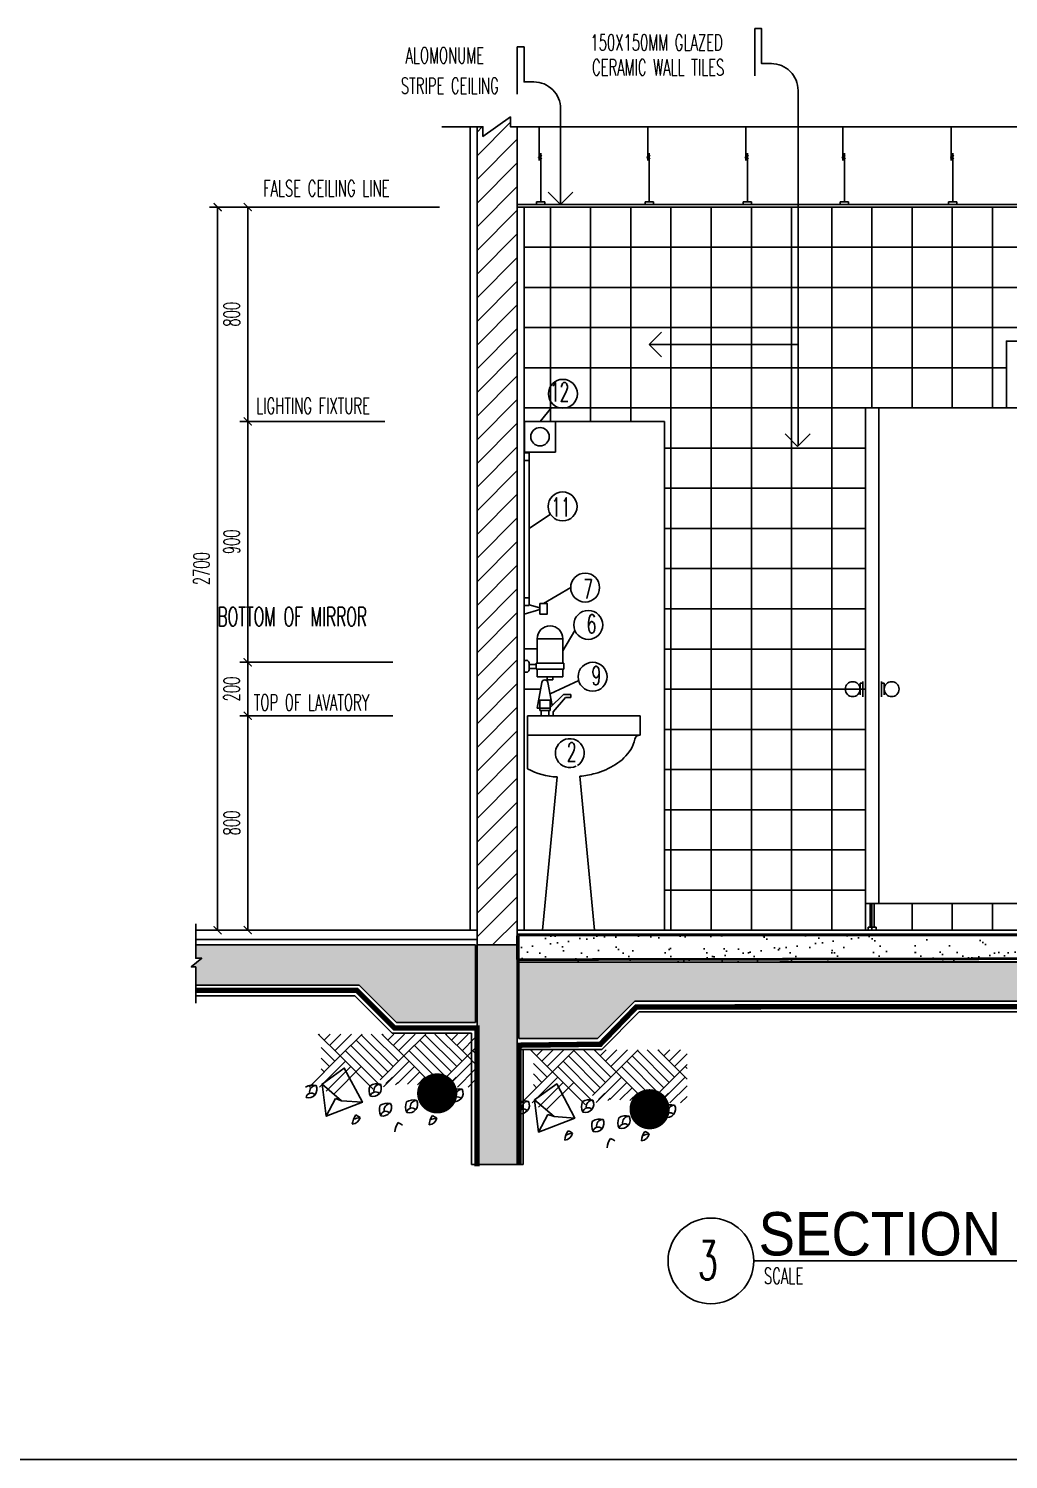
# Model space of a CAD drawing. Extents: x 417609.6 to 417638.5, y 43441 to 43460.9.
# Drawn here: x 417622.47 to 417626.13, y 43440.98 to 43446.32 of the extents above; entities that cross this region are included whole.
import ezdxf

# ---------------------------------------------------------------- set-up
doc = ezdxf.new("R2010")
doc.units = 0
doc.header["$MEASUREMENT"] = 0
doc.header["$PDMODE"] = 3
doc.header["$PDSIZE"] = 0.1
doc.linetypes.add('DASHED', pattern=[0.75, 0.5, -0.25])
doc.linetypes.add('HIDDEN2', pattern=[0.1875, 0.125, -0.0625])
doc.layers.get('0').update_dxf_attribs({"linetype": 'CONTINUOUS'})
doc.layers.get('DEFPOINTS').update_dxf_attribs({"linetype": 'CONTINUOUS'})
for name, color, linetype in [('2', 2, 'CONTINUOUS'), ('Dimout', 4, 'CONTINUOUS'), ('DW', 7, 'CONTINUOUS'), ('ELE', 3, 'CONTINUOUS'), ('ELV', 7, 'CONTINUOUS'), ('FIX', 3, 'CONTINUOUS'), ('gravel', 11, 'CONTINUOUS'), ('Hatch', 11, 'CONTINUOUS'), ('K-FUR', 3, 'CONTINUOUS'), ('Plaster', 7, 'CONTINUOUS'), ('SANI', 2, 'CONTINUOUS'), ('Tile', 5, 'CONTINUOUS'), ('TITLE', 6, 'CONTINUOUS'), ('TXT', 2, 'CONTINUOUS'), ('TXT1', 2, 'CONTINUOUS'), ('WALL', 6, 'CONTINUOUS'), ('WallPartition', 2, 'CONTINUOUS'), ('Windows', 9, 'CONTINUOUS')]:
    doc.layers.add(name, color=color, linetype=linetype)
doc.styles.add('ROMANS', font='ROMANS.shx', dxfattribs={"width": 0.6})
doc.styles.add('TTXT', font='swisse.ttf', dxfattribs={"width": 0.6})
doc.dimstyles.new('R50', dxfattribs={"dimscale": 0, "dimtxt": 0.06, "dimasz": 0.03, "dimexe": 0.03, "dimexo": 0.03, "dimgap": 0.03, "dimtad": 1, "dimdec": 0, "dimlfac": 1000, "dimzin": 13, "dimdsep": 46, "dimtxsty": 'ROMANS', "dimblk": 'ARCHTICK', "dimcen": 0.09, "dimclrd": 4, "dimclre": 4, "dimclrt": 2, "dimadec": 0, "dimazin": 0, "dimtfac": 1, "dimtdec": 0, "dimtofl": 0, "dimtmove": 2, "dimatfit": 3, "dimldrblk": 'CLOSEDBLANK', "dimfxl": 0, "dimtolj": 1, "dimtzin": 0, "dimarcsym": 0})

# ---------------------------------------------------------------- blocks, each defined once
blk = doc.blocks.new('walling')
at = {"layer": 'ELV'}
blk.add_line((0.1363, -1.1797), (-0.4198, -1.1797), dxfattribs=at)
blk.add_lwpolyline([(-0.025, -0.176), (-0.025, 0), (0, 0), (0, -0.1306), (0.0363, -0.1306, -0.414214), (0.1363, -0.2306), (0.1363, -1.5582)], format="xyb", dxfattribs=at)
at = {"layer": 'WALL'}
for p, q in [((-0.4198, -1.1797), (-0.3736, -1.1334)), ((-0.4198, -1.1797), (-0.3736, -1.2259)), ((0.1345, -1.56), (0.0882, -1.5137)), ((0.1345, -1.56), (0.1808, -1.5137))]:
    blk.add_line(p, q, dxfattribs=at)
at = {"layer": 'TXT', "style": 'ROMANS', "width": 0.6}
for s, p in [('150X150MM GLAZED', (-0.639, -0.0816)), ('CERAMIC WALL TILES', (-0.6331, -0.1746))]:
    blk.add_text(s, height=0.06, dxfattribs=at).set_placement(p)
blk = doc.blocks.new('A$C22107CF4')
for p, q in [((0.1286, 0.2837), (0.0467, 0.3655)), ((0.0494, 0.3629), (0.052, 0.3655)), ((0.0692, 0.3431), (0.0916, 0.3655)), ((0.089, 0.3233), (0.1312, 0.3655)), ((0.1088, 0.3035), (0.1708, 0.3655)), ((0.1286, 0.2837), (0.2104, 0.3655)), ((0.287, 0.2045), (0.1682, 0.3233)), ((0.3068, 0.2243), (0.188, 0.3431)), ((0.3266, 0.2441), (0.2078, 0.3629)), ((0.3464, 0.2639), (0.2447, 0.3655)), ((0.3662, 0.2837), (0.2843, 0.3655)), ((0.287, 0.3629), (0.2896, 0.3655)), ((0.3068, 0.3431), (0.3292, 0.3655)), ((0.3266, 0.3233), (0.3688, 0.3655)), ((0.3464, 0.3035), (0.4084, 0.3655)), ((0.3662, 0.2837), (0.448, 0.3655)), ((0.5246, 0.2045), (0.4058, 0.3233)), ((0.5444, 0.2243), (0.4256, 0.3431)), ((0.5642, 0.2441), (0.4454, 0.3629)), ((0.584, 0.2639), (0.4823, 0.3655)), ((0.6038, 0.2837), (0.5219, 0.3655)), ((0.5246, 0.3629), (0.5272, 0.3655)), ((0.5444, 0.3431), (0.5668, 0.3655)), ((0.5642, 0.3233), (0.6064, 0.3655)), ((0.584, 0.3035), (0.6308, 0.3504)), ((0.0126, 0.1677), (0.1286, 0.2837)), ((0.1088, 0.2639), (0.0574, 0.3153)), ((0.089, 0.2441), (0.0574, 0.2757)), ((0.2522, 0.1601), (0.1286, 0.2837)), ((0.2844, 0.1675), (0.1484, 0.3035)), ((0.2775, 0.195), (0.3662, 0.2837)), ((0.4822, 0.1677), (0.3662, 0.2837)), ((0.5048, 0.1847), (0.386, 0.3035)), ((0.4877, 0.1677), (0.6038, 0.2837)), ((0.6038, 0.2837), (0.6308, 0.3108)), ((0.6308, 0.2566), (0.6038, 0.2837)), ((0.6308, 0.2962), (0.6236, 0.3035)), ((0.0522, 0.1677), (0.1484, 0.2639)), ((0.0692, 0.2243), (0.0574, 0.2361)), ((0.0761, 0.152), (0.1682, 0.2441)), ((0.1077, 0.144), (0.2078, 0.2441)), ((0.2911, 0.169), (0.386, 0.2639)), ((0.3425, 0.1808), (0.4058, 0.2441)), ((0.3799, 0.1786), (0.4256, 0.2243)), ((0.5273, 0.1677), (0.6236, 0.2639)), ((0.5669, 0.1677), (0.6308, 0.2316)), ((0.2998, 0.1806), (0.3237, 0.2045)), ((0.335, 0.1762), (0.3435, 0.1847)), ((0.4173, 0.1764), (0.4454, 0.2045)), ((0.4547, 0.1742), (0.4652, 0.1847)), ((0.4927, 0.1359), (0.5613, 0.2045)), ((0.6065, 0.1677), (0.6308, 0.192))]:
    blk.add_line(p, q)
for points in [[(0.0766, 0.0585), (0.2116, 0.111), (0.1441, 0.2385), (0.0616, 0.1785), (0.0766, 0.0585), (0.1112, 0.1244)], [(0.1343, 0.1163), (0.2116, 0.111), (0.1441, 0.2385), (0.0616, 0.1785), (0.1343, 0.1163), (0.1112, 0.1244)]]:
    blk.add_lwpolyline(points)
for centre, radius, start, end in [((0.0263, 0.124), 0.0509, 76.0322, 121.1405), ((0.0105, 0.1589), 0.0317, 253.7091, 27.4015), ((0.0385, 0.1494), 0.024, 89.5708, 192.7334), ((0.2876, 0.1547), 0.0506, 159.5756, 205.1522), ((0.2666, 0.1288), 0.0509, 76.0322, 121.1405), ((0.2507, 0.1636), 0.0317, 253.7091, 27.4015), ((0.2787, 0.1542), 0.024, 89.5708, 192.7334), ((0.5718, 0.1099), 0.0509, 76.0322, 121.1405), ((0.0207, 0.1257), 0.0193, 42.46, 171.8043), ((0.261, 0.1305), 0.0193, 42.46, 171.8043), ((0.3047, 0.0563), 0.0509, 76.0322, 121.1405), ((0.4233, 0.0945), 0.0506, 159.5756, 205.1522), ((0.4022, 0.0685), 0.0509, 76.0322, 121.1405), ((0.3864, 0.1034), 0.0317, 253.7091, 27.4015), ((0.4143, 0.0939), 0.024, 89.5708, 192.7334), ((0.5929, 0.1359), 0.0506, 159.5756, 205.1522), ((0.556, 0.1448), 0.0317, 253.7091, 27.4015), ((0.5662, 0.1116), 0.0193, 42.46, 171.8043), ((0.5839, 0.1354), 0.024, 89.5708, 192.7334), ((0.2409, 0.024), 0.0669, 143.5113, 175.9191), ((0.1707, 0.0622), 0.0336, 275.8828, 346.643), ((0.1707, 0.0622), 0.0336, 275.8828, 346.643), ((0.2198, -0.0514), 0.1071, 98.8765, 112.9463), ((-0.5126, -1.1654), 1.4144, 59.5906, 60.3518), ((0.3258, 0.0823), 0.0506, 159.5756, 205.1522), ((0.2889, 0.0912), 0.0317, 253.7091, 27.4015), ((0.2991, 0.058), 0.0193, 42.46, 171.8043), ((0.3168, 0.0818), 0.024, 89.5708, 192.7334), ((0.3966, 0.0702), 0.0193, 42.46, 171.8043), ((0.5272, 0.0216), 0.0669, 143.5113, 175.9191), ((-0.2263, -1.1678), 1.4144, 59.5906, 60.3518), ((0.3991, -0.0048), 0.0669, 143.5113, 175.9191), ((-0.3544, -1.1942), 1.4144, 59.5906, 60.3518), ((0.457, 0.0598), 0.0336, 275.8828, 346.643), ((0.457, 0.0598), 0.0336, 275.8828, 346.643), ((0.5062, -0.0538), 0.1071, 98.8765, 112.9463)]:
    blk.add_arc(centre, radius, start, end)
at = {"layer": 'Hatch', "const_width": 0.075}
blk.add_lwpolyline([(0.4534, 0.144, 1), (0.5284, 0.144, 1)], format="xyb", close=True, dxfattribs=at)
blk = doc.blocks.new('GAN')
for p, q in [((-0.0212, 0.1644), (-0.0212, 0.29)), ((-0.0155, 0.01), (-0.0155, 0.1918)), ((0, 0.01), (-0.031, 0.01)), ((-0.031, 0.01), (-0.031, 0)), ((0, 0.01), (0, 0))]:
    blk.add_line(p, q)
blk.add_lwpolyline([(-0.0118, 0.184), (-0.024, 0.1754), (-0.0113, 0.1703)])
blk = doc.blocks.new('_ARCHTICK')
at = {"color": 0, "linetype": 'ByBlock', "const_width": 0.15}
blk.add_lwpolyline([(-0.5, -0.5), (0.5, 0.5)], dxfattribs=at)
blk = doc.blocks.new('*D161')
at = {"layer": 'DEFPOINTS', "color": 0}
for p in [(417623.2889, 43443.7532), (417623.8609, 43443.7532), (417624.0348, 43442.9528)]:
    blk.add_point(p, dxfattribs=at)
at = {"layer": 'Dimout', "color": 4, "lineweight": -2}
for p, q in [((417623.8309, 43443.7532), (417623.2589, 43443.7532)), ((417623.2889, 43442.9528), (417623.2889, 43443.7532)), ((417624.0048, 43442.9528), (417623.2589, 43442.9528))]:
    blk.add_line(p, q, dxfattribs=at)
at = {"layer": 'Dimout', "color": 4, "lineweight": -2, "xscale": 0.03, "yscale": 0.03, "zscale": 0.03}
for p, rotation in [((417623.2889, 43443.7532), 90), ((417623.2889, 43442.9528), 270)]:
    blk.add_blockref('_ARCHTICK', p, dxfattribs=dict(at, rotation=rotation))
at = {"layer": 'Dimout', "color": 2, "insert": (417623.2289, 43443.353), "char_height": 0.06, "attachment_point": 5, "rotation": 90, "style": 'ROMANS'}
blk.add_mtext('\\A1;800', dxfattribs=at)
blk = doc.blocks.new('_ClosedBlank')
at = {"color": 0, "linetype": 'ByBlock', "lineweight": -2}
for p, q in [((-1, 0.17), (0, 0)), ((-1, 0.17), (-1, -0.17)), ((0, 0), (-1, -0.17))]:
    blk.add_line(p, q, dxfattribs=at)
blk = doc.blocks.new('*D162')
at = {"layer": 'DEFPOINTS', "color": 0}
for p in [(417623.2889, 43443.9532), (417623.8609, 43443.9532), (417623.8609, 43443.7532)]:
    blk.add_point(p, dxfattribs=at)
at = {"layer": 'Dimout', "color": 4, "lineweight": -2}
for p, q in [((417623.8309, 43443.9532), (417623.2589, 43443.9532)), ((417623.2889, 43443.7532), (417623.2889, 43443.9532)), ((417623.8309, 43443.7532), (417623.2589, 43443.7532))]:
    blk.add_line(p, q, dxfattribs=at)
at = {"layer": 'Dimout', "color": 4, "lineweight": -2, "xscale": 0.03, "yscale": 0.03, "zscale": 0.03}
for p, rotation in [((417623.2889, 43443.9532), 90), ((417623.2889, 43443.7532), 270)]:
    blk.add_blockref('_ARCHTICK', p, dxfattribs=dict(at, rotation=rotation))
at = {"layer": 'Dimout', "color": 2, "insert": (417623.2289, 43443.8532), "char_height": 0.06, "attachment_point": 5, "rotation": 90, "style": 'ROMANS'}
blk.add_mtext('\\A1;200', dxfattribs=at)
blk = doc.blocks.new('*D163')
at = {"layer": 'DEFPOINTS', "color": 0}
for p in [(417623.2889, 43444.8528), (417623.8309, 43444.8528), (417623.8609, 43443.9532)]:
    blk.add_point(p, dxfattribs=at)
at = {"layer": 'Dimout', "color": 4, "lineweight": -2}
for p, q in [((417623.8009, 43444.8528), (417623.2589, 43444.8528)), ((417623.2889, 43443.9532), (417623.2889, 43444.8528)), ((417623.8309, 43443.9532), (417623.2589, 43443.9532))]:
    blk.add_line(p, q, dxfattribs=at)
at = {"layer": 'Dimout', "color": 4, "lineweight": -2, "xscale": 0.03, "yscale": 0.03, "zscale": 0.03}
for p, rotation in [((417623.2889, 43444.8528), 90), ((417623.2889, 43443.9532), 270)]:
    blk.add_blockref('_ARCHTICK', p, dxfattribs=dict(at, rotation=rotation))
at = {"layer": 'Dimout', "color": 2, "insert": (417623.2289, 43444.403), "char_height": 0.06, "attachment_point": 5, "rotation": 90, "style": 'ROMANS'}
blk.add_mtext('\\A1;900', dxfattribs=at)
blk = doc.blocks.new('*D164')
at = {"layer": 'DEFPOINTS', "color": 0}
for p in [(417623.2889, 43445.6528), (417624.0348, 43445.6528), (417623.8309, 43444.8528)]:
    blk.add_point(p, dxfattribs=at)
at = {"layer": 'Dimout', "color": 4, "lineweight": -2}
for p, q in [((417624.0048, 43445.6528), (417623.2589, 43445.6528)), ((417623.2889, 43444.8528), (417623.2889, 43445.6528)), ((417623.8009, 43444.8528), (417623.2589, 43444.8528))]:
    blk.add_line(p, q, dxfattribs=at)
at = {"layer": 'Dimout', "color": 4, "lineweight": -2, "xscale": 0.03, "yscale": 0.03, "zscale": 0.03}
for p, rotation in [((417623.2889, 43445.6528), 90), ((417623.2889, 43444.8528), 270)]:
    blk.add_blockref('_ARCHTICK', p, dxfattribs=dict(at, rotation=rotation))
at = {"layer": 'Dimout', "color": 2, "insert": (417623.2289, 43445.2528), "char_height": 0.06, "attachment_point": 5, "rotation": 90, "style": 'ROMANS'}
blk.add_mtext('\\A1;800', dxfattribs=at)
blk = doc.blocks.new('*D165')
at = {"layer": 'DEFPOINTS', "color": 0}
for p in [(417623.1766, 43445.6528), (417623.8309, 43445.6528), (417623.8309, 43442.9528)]:
    blk.add_point(p, dxfattribs=at)
at = {"layer": 'Dimout', "color": 4, "lineweight": -2}
for p, q in [((417623.8009, 43445.6528), (417623.1466, 43445.6528)), ((417623.1766, 43442.9528), (417623.1766, 43445.6528)), ((417623.8009, 43442.9528), (417623.1466, 43442.9528))]:
    blk.add_line(p, q, dxfattribs=at)
at = {"layer": 'Dimout', "color": 4, "lineweight": -2, "xscale": 0.03, "yscale": 0.03, "zscale": 0.03}
for p, rotation in [((417623.1766, 43445.6528), 90), ((417623.1766, 43442.9528), 270)]:
    blk.add_blockref('_ARCHTICK', p, dxfattribs=dict(at, rotation=rotation))
at = {"layer": 'Dimout', "color": 2, "insert": (417623.1166, 43444.3028), "char_height": 0.06, "attachment_point": 5, "rotation": 90, "style": 'ROMANS'}
blk.add_mtext('\\A1;2700', dxfattribs=at)
blk = doc.blocks.new('ceil')
at = {"layer": 'ELV'}
blk.add_lwpolyline([(-0.1613, 0.4121), (-0.1613, 0.5881), (-0.1363, 0.5881), (-0.1363, 0.4575), (-0.1, 0.4575, -0.414214), (0, 0.3575), (0, 0)], format="xyb", dxfattribs=at)
at = {"layer": 'WALL'}
blk.add_lwpolyline([(0.0463, 0.0463), (0, 0), (-0.0463, 0.0463)], dxfattribs=at)
at = {"layer": 'TXT', "style": 'ROMANS', "width": 0.6}
for s, p in [('ALOMONUME', (-0.5788, 0.5268)), (' STRIPE CEILING', (-0.6209, 0.4135))]:
    blk.add_text(s, height=0.06, dxfattribs=at).set_placement(p)

msp = doc.modelspace()

# ---------------------------------------------------------------- hatches: boundary and pattern name
at = {"layer": 'Hatch'}
h = msp.add_hatch(dxfattribs=at)
h.set_pattern_fill('ANSI31', color=256, scale=0.5, style=0)
h.set_pattern_definition([(45, (-125.821887, -60.16814), (-0.044194173824, 0.044194173824), [])])
h.paths.add_polyline_path([(417627.2947, 43445.9528), (417627.283, 43445.9528), (417627.283, 43445.99), (417627.1801, 43445.9172), (417627.1801, 43445.9528), (417627.1447, 43445.9528), (417627.1447, 43442.9379), (417627.1447, 43442.9379), (417627.1447, 43442.9028), (417627.2947, 43442.9028)])
h.paths.add_polyline_path([(417624.2947, 43445.9528), (417624.2696, 43445.9528), (417624.2696, 43445.99), (417624.1667, 43445.9172), (417624.1667, 43445.9528), (417624.1447, 43445.9528), (417624.1447, 43442.8978), (417624.2947, 43442.8978), (417624.2947, 43442.9328)])
at = {"layer": 'Windows'}
h = msp.add_hatch(dxfattribs=at)
h.set_pattern_fill('AR-SAND', color=256, scale=0.05, style=0)
h.set_pattern_definition([(37.5, (-125.82189, -60.16814), (-0.003149667905, 0.09634118845), [0, -0.076, 0, -0.085, 0, -0.08125]), (7.5, (-125.82189, -60.16814), (0.088488835263, 0.14110730326), [0, -0.041, 0, -0.0685, 0, -0.02625]), (327.5, (-125.88339, -60.16814), (0.155707093088, 0.000282952677), [0, -0.025, 0, -0.09, 0, -0.1175]), (317.5, (-125.88339, -60.16814), (0.15030633023, 0.043883778247), [0, -0.0125, 0, -0.059, 0, -0.0675])])
h.paths.add_polyline_path([(417627.1447, 43442.9329), (417624.3003, 43442.9329), (417624.3003, 43442.8328), (417627.1447, 43442.8328)])
h = msp.add_hatch(dxfattribs=at)
h.set_pattern_fill('AR-CONC', color=256, scale=0.03, style=0)
h.set_pattern_definition([(50, (-125.82189, -60.16814), (0.21517805478, -0.018825640495), [0.0225, -0.2475]), (355, (-125.82189, -60.16814), (-0.04162540008, 0.22565764011), [0.018, -0.198]), (100.4514, (-125.80396, -60.1697), (0.17355281451, 0.20683186262), [0.019122057, -0.2103426336]), (46.1842, (-125.8219, -60.10814), (0.32017231459, -0.0496557043), [0.03375, -0.37125]), (96.6356, (-125.7952, -60.11228), (0.28039881166, 0.29223536127), [0.0286830864, -0.3155139]), (351.1842, (-125.8219, -60.10814), (0.28039858354, 0.29223558028), [0.027, -0.297]), (21, (-125.79189, -60.12314), (0.179072115636, -0.1207856672), [0.0225, -0.2475]), (326, (-125.79189, -60.12314), (0.07299459958, 0.21754501351), [0.018, -0.198]), (71.4514, (-125.77696, -60.1332), (0.25206678857, 0.09675914901), [0.019122057, -0.2103426336]), (37.5, (-125.82189, -60.16814), (0.003647956595, 0.09986815615), [0, -0.1956, 0, -0.201, 0, -0.19875]), (7.5, (-125.82189, -60.16814), (0.078920861233, 0.118323513565), [0, -0.1146, 0, -0.1911, 0, -0.07575]), (327.5, (-125.88879, -60.16814), (0.160146730852, -0.00676646152), [0, -0.075, 0, -0.234, 0, -0.3105]), (317.5, (-125.91879, -60.16814), (0.174955850803, 0.0300314947), [0, -0.0975, 0, -0.1554, 0, -0.2205])])
h.paths.add_polyline_path([(417628.4878, 43442.8156), (417628.4713, 43442.8156), (417628.5104, 43442.8481), (417628.4878, 43442.8481), (417628.4878, 43442.9028), (417627.301, 43442.9028), (417627.301, 43442.6128), (417627.5687, 43442.6128), (417627.7087, 43442.7528), (417628.4878, 43442.7528)])
h.paths.add_polyline_path([(417627.2947, 43442.9028), (417627.1447, 43442.9028), (417627.1447, 43442.8328), (417627.1447, 43442.8328), (417627.1447, 43442.0772), (417627.2947, 43442.0772)])
h.paths.add_polyline_path([(417627.1383, 43442.8328), (417626.6197, 43442.8328), (417626.6197, 43442.6878), (417626.7047, 43442.6878), (417626.8447, 43442.5478), (417627.1383, 43442.5478)])
h.paths.add_polyline_path([(417626.6197, 43442.8328), (417624.3003, 43442.8328), (417624.3003, 43442.5478), (417624.5939, 43442.5478), (417624.7339, 43442.6878), (417626.6197, 43442.6878)])
h.paths.add_polyline_path([(417624.2947, 43442.8428), (417624.2947, 43442.8978), (417624.1447, 43442.8978), (417624.1447, 43442.0772), (417624.2947, 43442.0772)])
h.paths.add_polyline_path([(417624.1395, 43442.8978), (417623.0947, 43442.8978), (417623.0947, 43442.8481), (417623.1172, 43442.8481), (417623.0782, 43442.8156), (417623.0947, 43442.8156), (417623.0947, 43442.7478), (417623.7047, 43442.7478), (417623.8447, 43442.6078), (417624.1395, 43442.6078)])

# ---------------------------------------------------------------- linework, layer by layer
for p, q in [((417627.1447, 43445.6628), (417624.2947, 43445.6628)), ((417627.1447, 43445.6528), (417624.2947, 43445.6528))]:
    msp.add_line(p, q)
at = {"layer": '2'}
for p, q in [((417627.1187, 43444.9028), (417625.5947, 43444.9028)), ((417625.5947, 43442.9529), (417625.5947, 43444.9028)), ((417624.8447, 43444.8529), (417624.3207, 43444.8529)), ((417624.8447, 43444.8529), (417624.8447, 43442.9528)), ((417624.3224, 43444.8049), (417624.3207, 43444.8049)), ((417624.3798, 43444.1502), (417624.3207, 43444.1331)), ((417624.3798, 43444.1567), (417624.3388, 43444.1677)), ((417624.3692, 43444.0029), (417624.3207, 43444.0029)), ((417625.5853, 43443.8243), (417625.5853, 43443.8815)), ((417625.6541, 43443.8243), (417625.6541, 43443.8815)), ((417624.3821, 43443.8529), (417624.3207, 43443.8529)), ((417625.5748, 43443.8312), (417625.5748, 43443.8746)), ((417625.5748, 43443.8746), (417625.5853, 43443.8746)), ((417625.6646, 43443.8746), (417625.6541, 43443.8746)), ((417625.6646, 43443.8312), (417625.6646, 43443.8746)), ((417625.6447, 43443.0529), (417627.1187, 43443.0529)), ((417623.0947, 43442.8978), (417624.1395, 43442.8978)), ((417624.1395, 43442.6078), (417624.1395, 43442.8978)), ((417624.1447, 43442.8978), (417624.2947, 43442.8978)), ((417624.1447, 43442.0772), (417624.1447, 43442.8978)), ((417624.2947, 43442.0772), (417624.2947, 43442.8428)), ((417624.3003, 43442.8328), (417627.1383, 43442.8378)), ((417624.3003, 43442.5478), (417624.3003, 43442.8328)), ((417623.0947, 43442.7478), (417623.7047, 43442.7478)), ((417623.0947, 43442.7078), (417623.6881, 43442.7078)), ((417623.8281, 43442.5678), (417623.6881, 43442.7078)), ((417623.8447, 43442.6078), (417623.7047, 43442.7478)), ((417624.5939, 43442.5478), (417624.7339, 43442.6878)), ((417626.7047, 43442.6878), (417624.7339, 43442.6878)), ((417623.8447, 43442.6078), (417624.1395, 43442.6078)), ((417624.6105, 43442.5078), (417624.7505, 43442.6478)), ((417626.6881, 43442.6478), (417624.7505, 43442.6478)), ((417623.8281, 43442.5678), (417624.1247, 43442.5678)), ((417624.1247, 43442.0772), (417624.1247, 43442.5678)), ((417624.3003, 43442.5478), (417624.5939, 43442.5478)), ((417624.2947, 43442.1086), (417624.2947, 43442.5028)), ((417624.3111, 43442.5078), (417624.6105, 43442.5078)), ((417624.3171, 43442.0772), (417624.3171, 43442.5079)), ((417624.3171, 43442.0772), (417624.1247, 43442.0772))]:
    msp.add_line(p, q, dxfattribs=at)
msp.add_lwpolyline([(417626.9687, 43444.9028), (417626.9687, 43445.1528), (417626.1207, 43445.1528), (417626.1207, 43444.9028)], dxfattribs=at)
msp.add_lwpolyline([(417625.5947, 43444.9028), (417625.6447, 43444.9028), (417625.6447, 43443.0529), (417625.5947, 43443.0529)], close=True, dxfattribs=at)
for centre in [(417625.5469, 43443.8529), (417625.6925, 43443.8529)]:
    msp.add_circle(centre, 0.0279, dxfattribs=at)
at = {"layer": 'DW'}
for p, q in [((417624.4242, 43444.9062), (417624.3799, 43444.8529)), ((417624.4188, 43444.5059), (417624.3388, 43444.4531)), ((417624.5102, 43444.0717), (417624.4651, 43443.9957)), ((417624.5244, 43443.8847), (417624.4172, 43443.8348))]:
    msp.add_line(p, q, dxfattribs=at)
at = {"layer": 'ELE'}
msp.add_line((417624.4943, 43444.232), (417624.3932, 43444.1726), dxfattribs=at)
msp.add_lwpolyline([(417627.6034, 43445.9528), (417627.283, 43445.9528), (417627.283, 43445.99), (417627.1801, 43445.9172), (417627.1801, 43445.9528), (417624.2696, 43445.9528), (417624.2696, 43445.99), (417624.1667, 43445.9172), (417624.1667, 43445.9528), (417624.0132, 43445.9528)], dxfattribs=at)
at = {"layer": 'FIX'}
msp.add_lwpolyline([(417624.3798, 43444.1331), (417624.4066, 43444.1331), (417624.4066, 43444.1726), (417624.3798, 43444.1726)], close=True, dxfattribs=at)
at = {"layer": 'FIX', "color": 2}
for centre in [(417624.4653, 43444.9558), (417624.4642, 43444.5352), (417624.5483, 43444.232), (417624.56, 43444.0926), (417624.5763, 43443.8993)]:
    msp.add_circle(centre, 0.054, dxfattribs=at)
msp.add_arc((417624.4912, 43443.614), 0.054, 301.6669, 296.287, dxfattribs=at)
at = {"layer": 'Hatch'}
for p, q in [((417625.6124, 43443.0529), (417625.6124, 43442.9643)), ((417625.6269, 43443.0529), (417625.6269, 43442.9643)), ((417625.6053, 43442.9643), (417625.6341, 43442.9643)), ((417625.6053, 43442.9643), (417625.6053, 43442.9529)), ((417625.6341, 43442.9643), (417625.6341, 43442.9529))]:
    msp.add_line(p, q, dxfattribs=at)
at = {"layer": 'Plaster'}
for p, q in [((417624.1187, 43445.9528), (417624.1187, 43442.9528)), ((417624.3207, 43445.6528), (417624.3207, 43442.9528)), ((417623.0947, 43442.9528), (417624.1447, 43442.9528)), ((417624.2947, 43442.9528), (417627.1447, 43442.9528)), ((417624.2947, 43442.9379), (417627.1447, 43442.9379)), ((417624.3004, 43442.9329), (417627.1447, 43442.9329)), ((417623.0947, 43442.9178), (417624.1447, 43442.9178))]:
    msp.add_line(p, q, dxfattribs=at)
at = {"layer": 'SANI'}
for p, q in [((417624.3224, 43444.7378), (417624.3224, 43444.8529)), ((417624.4375, 43444.8529), (417624.3224, 43444.8529)), ((417624.4375, 43444.7378), (417624.4375, 43444.8529)), ((417624.3388, 43444.7353), (417624.3207, 43444.7353)), ((417624.4375, 43444.7378), (417624.3224, 43444.7378)), ((417624.3388, 43444.7353), (417624.3388, 43444.1656)), ((417624.3388, 43444.7065), (417624.3207, 43444.7065)), ((417624.3388, 43444.1943), (417624.3207, 43444.1943)), ((417624.3388, 43444.1656), (417624.3207, 43444.1656)), ((417624.4651, 43444.0412), (417624.3692, 43444.0412)), ((417624.3692, 43444.0412), (417624.3692, 43443.9502)), ((417624.4651, 43444.0412), (417624.4651, 43443.9502)), ((417624.3292, 43443.9604), (417624.3235, 43443.9604)), ((417624.3388, 43443.9509), (417624.3388, 43443.9255)), ((417624.3654, 43443.945), (417624.3388, 43443.945)), ((417624.469, 43443.9502), (417624.3654, 43443.9502)), ((417624.3654, 43443.9502), (417624.3654, 43443.9272)), ((417624.469, 43443.9502), (417624.469, 43443.9272)), ((417624.3292, 43443.916), (417624.3235, 43443.916)), ((417624.3654, 43443.9297), (417624.3388, 43443.9297)), ((417624.469, 43443.9272), (417624.3654, 43443.9272)), ((417624.3692, 43443.9272), (417624.3692, 43443.8988)), ((417624.4651, 43443.8988), (417624.3692, 43443.8988)), ((417624.4066, 43443.8988), (417624.4066, 43443.8873)), ((417624.4277, 43443.8873), (417624.4066, 43443.8873)), ((417624.4277, 43443.8988), (417624.4277, 43443.8873)), ((417624.4651, 43443.9272), (417624.4651, 43443.8988)), ((417624.3867, 43443.8782), (417624.3692, 43443.782)), ((417624.425, 43443.7915), (417624.4093, 43443.8782)), ((417624.4681, 43443.8327), (417624.4179, 43443.7846)), ((417624.4681, 43443.8327), (417624.4952, 43443.8327)), ((417624.4952, 43443.8217), (417624.4952, 43443.8327)), ((417624.4179, 43443.782), (417624.3692, 43443.782)), ((417624.3795, 43443.7732), (417624.3795, 43443.8116)), ((417624.3843, 43443.7532), (417624.3843, 43443.7732)), ((417624.4131, 43443.7532), (417624.4131, 43443.7732)), ((417624.4179, 43443.7732), (417624.4178, 43443.8116)), ((417624.429, 43443.7685), (417624.4756, 43443.8217)), ((417624.4756, 43443.8217), (417624.4952, 43443.8217)), ((417624.429, 43443.7532), (417624.429, 43443.7685)), ((417624.7543, 43443.7422), (417624.7543, 43443.7532))]:
    msp.add_line(p, q, dxfattribs=at)
at = {"layer": 'SANI', "linetype": 'Continuous'}
for p, q in [((417624.3335, 43443.7532), (417624.3335, 43443.5555)), ((417624.7543, 43443.7532), (417624.3335, 43443.7532)), ((417624.7543, 43443.6813), (417624.7543, 43443.7529)), ((417624.7543, 43443.6813), (417624.3335, 43443.6813)), ((417624.4434, 43443.5253), (417624.3895, 43442.9529)), ((417624.5289, 43443.5276), (417624.583, 43442.9529))]:
    msp.add_line(p, q, dxfattribs=at)
at = {"layer": 'SANI', "color": 6}
msp.add_line((417625.178, 43441.7177), (417626.6741, 43441.7177), dxfattribs=at)
at = {"layer": 'SANI', "linetype": 'DASHED'}
msp.add_lwpolyline([(417624.4178, 43443.8116), (417624.3795, 43443.8116)], dxfattribs=at)
msp.add_lwpolyline([(417624.4179, 43443.7732), (417624.3795, 43443.7732, 0.499277)], format="xyb", dxfattribs=at)
at = {"layer": 'SANI', "linetype": 'Continuous'}
msp.add_lwpolyline([(417624.7527, 43443.6813, 0.355712), (417624.7337, 43443.6663, -0.103437), (417624.7184, 43443.627, -0.107169), (417624.6622, 43443.5716, -0.077294), (417624.5856, 43443.5381, -0.037007), (417624.5289, 43443.5276, -0.037007)], format="xyb", dxfattribs=at)
at = {"layer": 'SANI'}
msp.add_circle((417624.3799, 43444.7953), 0.0344, dxfattribs=at)
for centre, radius, start, end in [((417624.4172, 43444.0412), 0.0479, 0, 180), ((417624.3292, 43443.9509), 0.00959, 0, 90), ((417624.3292, 43443.9255), 0.00959, 270, 0), ((417624.398, 43443.876), 0.0115, 9.5273, 170.4727)]:
    msp.add_arc(centre, radius, start, end, dxfattribs=at)
at = {"layer": 'SANI', "linetype": 'Continuous'}
msp.add_arc((417624.4496, 43443.7621), 0.237, 240.6758, 268.5004, dxfattribs=at)
at = {"layer": 'Tile'}
for p, q in [((417624.4187, 43445.6528), (417624.4187, 43444.8529)), ((417624.5687, 43445.6528), (417624.5687, 43444.8529)), ((417624.7187, 43445.6528), (417624.7187, 43444.8529)), ((417624.8687, 43445.6528), (417624.8687, 43442.9528)), ((417625.0187, 43445.6528), (417625.0187, 43442.9528)), ((417625.1687, 43445.6528), (417625.1687, 43442.9528)), ((417625.3187, 43445.6528), (417625.3187, 43442.9528)), ((417625.4687, 43445.6528), (417625.4687, 43442.9528)), ((417625.6187, 43445.6528), (417625.6187, 43444.9028)), ((417625.7687, 43445.6528), (417625.7687, 43444.9028)), ((417625.9187, 43445.6528), (417625.9187, 43444.9028)), ((417626.0687, 43445.6528), (417626.0687, 43444.9028)), ((417627.1187, 43445.5028), (417624.3207, 43445.5028)), ((417627.1187, 43445.3528), (417624.3207, 43445.3528)), ((417627.1187, 43445.2028), (417624.3207, 43445.2028)), ((417626.1207, 43445.0528), (417624.3207, 43445.0528)), ((417626.1207, 43444.9028), (417624.3207, 43444.9028)), ((417624.3207, 43444.8053), (417624.3224, 43444.8053)), ((417624.3207, 43444.8049), (417624.3224, 43444.8049)), ((417624.3207, 43444.8049), (417624.3224, 43444.8049)), ((417625.5947, 43444.7528), (417624.8447, 43444.7528)), ((417625.5947, 43444.6028), (417624.8447, 43444.6028)), ((417625.5947, 43444.4528), (417624.8447, 43444.4528)), ((417625.5947, 43444.3028), (417624.8447, 43444.3028)), ((417625.5947, 43444.1528), (417624.8447, 43444.1528)), ((417624.3207, 43444.0029), (417624.3692, 43444.0029)), ((417625.5947, 43444.0028), (417624.8447, 43444.0028)), ((417624.3207, 43443.8529), (417624.3821, 43443.8529)), ((417625.5947, 43443.8528), (417624.8447, 43443.8528)), ((417625.5947, 43443.7028), (417624.8447, 43443.7028)), ((417624.4707, 43443.5642), (417624.4707, 43443.5657)), ((417625.5947, 43443.5528), (417624.8447, 43443.5528)), ((417625.5947, 43443.4028), (417624.8447, 43443.4028)), ((417625.5947, 43443.2528), (417624.8447, 43443.2528)), ((417625.5947, 43443.1028), (417624.8447, 43443.1028)), ((417625.6187, 43443.0529), (417625.6187, 43442.9528)), ((417625.7687, 43443.0529), (417625.7687, 43442.9528)), ((417625.9187, 43443.0529), (417625.9187, 43442.9528)), ((417626.0687, 43443.0529), (417626.0687, 43442.9528))]:
    msp.add_line(p, q, dxfattribs=at)
at = {"layer": 'TITLE'}
msp.add_line((417609.6136, 43440.9766), (417637.9386, 43440.9766), dxfattribs=at)
at = {"layer": 'TITLE', "color": 6}
msp.add_circle((417625.018, 43441.7177), 0.16, dxfattribs=at)
at = {"layer": 'WALL'}
for p, q in [((417624.1447, 43442.8978), (417624.1447, 43445.9528)), ((417624.2947, 43442.8978), (417624.2947, 43445.9528))]:
    msp.add_line(p, q, dxfattribs=at)
at = {"layer": 'WallPartition', "linetype": 'HIDDEN2'}
for points, const_width in [([(417624.2947, 43442.8428), (417627.1447, 43442.8478), (417627.1446, 43442.9378)], 0.01), ([(417624.2947, 43442.8428), (417624.2947, 43442.9328)], 0.01), ([(417623.0947, 43442.7278), (417623.6964, 43442.7278), (417623.8364, 43442.5878), (417624.1447, 43442.5878), (417624.1447, 43442.0714)], 0.02), ([(417624.3015, 43442.0772), (417624.3015, 43442.5233), (417624.605, 43442.5269), (417624.7394, 43442.6662), (417626.7224, 43442.6679), (417626.8624, 43442.5279), (417627.1447, 43442.5279), (417627.1447, 43442.0772)], 0.02)]:
    msp.add_lwpolyline(points, dxfattribs=dict(at, const_width=const_width))
at = {"layer": 'Windows'}
msp.add_lwpolyline([(417623.0947, 43442.9771), (417623.0947, 43442.8481), (417623.1172, 43442.8481), (417623.0782, 43442.8156), (417623.0947, 43442.8156), (417623.0947, 43442.6808)], dxfattribs=at)
msp.add_lwpolyline([(417627.1447, 43442.9329), (417624.3003, 43442.9329), (417624.3003, 43442.8328), (417627.1447, 43442.8328)], close=True, dxfattribs=at)

# ---------------------------------------------------------------- block references
for p in [(417624.398, 43445.6628), (417624.8029, 43445.6628), (417625.1696, 43445.6628), (417625.5313, 43445.6628), (417625.9362, 43445.6628)]:
    msp.add_blockref('GAN', p)
at = {"layer": 'gravel'}
for p in [(417623.5051, 43442.1993), (417624.298, 43442.1402)]:
    msp.add_blockref('A$C22107CF4', p, dxfattribs=at)
at = {"layer": 'K-FUR'}
msp.add_blockref('ceil', (417624.4565, 43445.6628), dxfattribs=at)
at = {"layer": 'WALL'}
msp.add_blockref('walling', (417625.207, 43446.3195), dxfattribs=at)

# ---------------------------------------------------------------- texts
at = {"layer": 'TITLE', "style": 'ROMANS', "width": 0.6}
msp.add_text('3', height=0.1439, dxfattribs=at).set_placement((417624.9692, 43441.6481))
at = {"layer": 'TXT', "style": 'ROMANS', "width": 0.6}
for s, height, p in [('FALSE CEILING LINE', 0.06, (417623.346, 43445.6931)), ('12', 0.07, (417624.4173, 43444.9275)), ('LIGHTING FIXTURE', 0.06, (417623.3205, 43444.8809)), ('11', 0.07, (417624.422, 43444.4977)), ('7', 0.07, (417624.5415, 43444.1919)), ('BOTTOM OF MIRROR', 0.07, (417623.1761, 43444.0885)), ('6', 0.07, (417624.5541, 43444.0617)), ('9', 0.07, (417624.572, 43443.8684)), ('TOP OF LAVATORY', 0.06, (417623.3114, 43443.7734)), ('2', 0.07, (417624.4801, 43443.5832)), ('SCALE', 0.06, (417625.2157, 43441.6322))]:
    msp.add_text(s, height=height, dxfattribs=at).set_placement(p)
at = {"layer": 'TXT1', "color": 6, "style": 'TTXT', "width": 0.9}
msp.add_text('SECTION F.F', height=0.162094, dxfattribs=at).set_placement((417625.1958, 43441.7381))

# ---------------------------------------------------------------- dimensions: what is measured, and where the dimension line sits
at = {"layer": 'Dimout'}
for base, p1, p2, picture, middle in [((417623.1766, 43445.6528), (417623.8309, 43442.9528), (417623.8309, 43445.6528), '*D165', (417623.1166, 43444.3028)), ((417623.2889, 43445.6528), (417623.8309, 43444.8528), (417624.0348, 43445.6528), '*D164', (417623.2289, 43445.2528)), ((417623.2889, 43444.8528), (417623.8609, 43443.9532), (417623.8309, 43444.8528), '*D163', (417623.2289, 43444.403)), ((417623.2889, 43443.9532), (417623.8609, 43443.7532), (417623.8609, 43443.9532), '*D162', (417623.2289, 43443.8532)), ((417623.2889, 43443.7532), (417624.0348, 43442.9528), (417623.8609, 43443.7532), '*D161', (417623.2289, 43443.353))]:
    dim = msp.add_linear_dim(base=base, p1=p1, p2=p2, angle=90, dimstyle='R50', override={"dimscale": 1}, dxfattribs=at)
    dim.commit()
    dim.dimension.update_dxf_attribs({"geometry": picture, "text_midpoint": middle})

doc.saveas('drawing.dxf')
